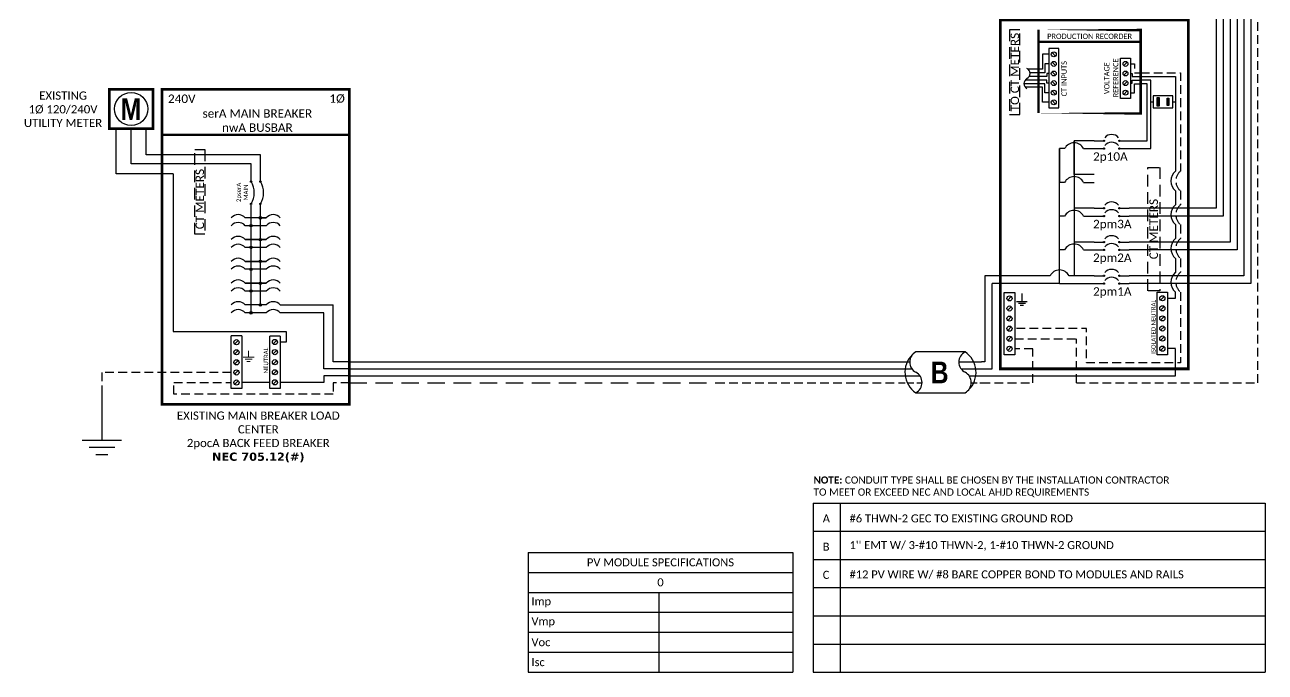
# Model space of a CAD drawing. Header units: feet. Extents: x 12894 to 13430, y 15297 to 15856.
# Drawn here: x 12894 to 13430, y 15297 to 15576 of the extents above; entities that cross this region are included whole.
import ezdxf

# ---------------------------------------------------------------- set-up
doc = ezdxf.new("R2010")
doc.units = ezdxf.units.FT
doc.header["$MEASUREMENT"] = 0
doc.linetypes.add('DASHED', pattern=[0.75, 0.5, -0.25])
doc.linetypes.add('HIDDEN', pattern=[0.375, 0.25, -0.125])
for name, color, linetype in [('E - MODULE', 7, 'Continuous'), ('ONE LINE BLOCKS', 7, 'Continuous'), ('TABLES', 7, 'Continuous'), ('TEXT', 7, 'Continuous'), ('Z - TITLEBLOCK TXT', 7, 'Continuous')]:
    doc.layers.add(name, color=color, linetype=linetype)
doc.styles.add('ONE LINE TXT', font='techb___.ttf')
doc.styles.get("Standard").update_dxf_attribs({"font": 'calibri.ttf'})

# ---------------------------------------------------------------- blocks, each defined once
blk = doc.blocks.new('*U14')
at = {"color": 7, "linetype": 'Continuous'}
for p, q in [((-7.14273261753624, 13.31379698112505), (-28.38670308841029, 13.31379698112505)), ((-28.38670308841029, -4.313796981125051), (-7.14273261753624, -4.313796981125051))]:
    blk.add_line(p, q, dxfattribs=at)
at = {"color": 7}
for p, q in [((-35.52943570594744, 8.999999999996362), (-31.05138576750414, 8.999999999996362)), ((-9.807415296628278, 8.999999999996362), (9.094947017729282e-13, 8.999999999996362))]:
    blk.add_line(p, q, dxfattribs=at)
at = {"color": 10}
for p, q in [((-35.52943570594744, 5.999999999996362), (-30.11481272106539, 5.999999999992724)), ((-8.870842250205897, 5.999999999992724), (9.094947017729282e-13, 5.999999999992724))]:
    blk.add_line(p, q, dxfattribs=at)
at = {"color": 253}
for p, q in [((-35.52943570594744, 2.999999999996362), (-26.6585934557479, 2.999999999996362)), ((-5.414622984878406, 2.999999999996362), (9.094947017729282e-13, 2.999999999992724))]:
    blk.add_line(p, q, dxfattribs=at)
at = {"color": 92, "linetype": 'HIDDEN', "ltscale": 10}
for p, q in [((-4.478049938447839, -3.637978807091713e-12), (0, 0)), ((-35.52943570594744, -3.637978807091713e-12), (-25.72202040931734, -3.637978807091713e-12))]:
    blk.add_line(p, q, dxfattribs=at)
at = {"color": 7, "linetype": 'Continuous'}
for centre, start, end in [((-22.53670101713578, 4.499999999989086), 133.9732389627104, 236.4264841729064), ((-12.99273468881074, 4.499999999989086), 313.9732389627104, 56.4264841729064)]:
    blk.add_arc(centre, 10.57854155630173, start, end, dxfattribs=at)
at = {"linetype": 'Continuous'}
for centre, start, end in [((-26.07656823981961, 8.906898490567983), 117.6639225845625, 242.3360774153913), ((-4.832597768944652, 8.906898490546155), 117.6639225845625, 242.3360774153913), ((-30.69683793700187, 0.09310150943201734), 297.6639225845625, 62.33607741539132), ((-9.452867466132375, 0.09310150943201734), 297.6639225845625, 62.33607741539132)]:
    blk.add_arc(centre, 4.975688628201564, start, end, dxfattribs=at)
blk = doc.blocks.new('*U16')
at = {"color": 7}
blk.add_line((-79.14105710962394, 8.999999999996362), (0, 9), dxfattribs=at)
at = {"color": 10}
blk.add_line((-79.14105710962394, 5.999999999996362), (0, 6), dxfattribs=at)
at = {"color": 253}
blk.add_line((-79.14105710962394, 2.999999999996362), (0, 3), dxfattribs=at)
at = {"color": 92, "linetype": 'HIDDEN', "ltscale": 15}
blk.add_line((-79.14105710962394, -3.637978807091713e-12), (0, 0), dxfattribs=at)
blk = doc.blocks.new('*U21')
at = {"color": 7}
blk.add_line((-79.14105710962303, 8.999999999996362), (9.094947017729282e-13, 8.999999999996362), dxfattribs=at)
at = {"color": 10}
blk.add_line((-79.14105710962303, 5.999999999996362), (9.094947017729282e-13, 5.999999999996362), dxfattribs=at)
at = {"color": 253}
blk.add_line((-79.14105710962303, 2.999999999996362), (9.094947017729282e-13, 2.999999999996362), dxfattribs=at)
at = {"color": 92, "linetype": 'DASHED', "ltscale": 15}
blk.add_line((-79.14105710962303, -3.637978807091713e-12), (9.094947017729282e-13, -3.637978807091713e-12), dxfattribs=at)
blk = doc.blocks.new('breakerPanel')
at = {"linetype": 'Continuous'}
h = blk.add_hatch(color=1, dxfattribs=at)
h.dxf.hatch_style = 1
edge = h.paths.add_edge_path()
edge.add_arc((-42.47287780749139, 86.79555332105156), 0.2909504558996183, 0, 360)
h = blk.add_hatch(color=1, dxfattribs=at)
h.dxf.hatch_style = 1
edge = h.paths.add_edge_path()
edge.add_arc((-38.44367538394545, 86.79555332105156), 0.2909504558996183, 0, 360)
h = blk.add_hatch(color=1, dxfattribs=at)
h.dxf.hatch_style = 1
edge = h.paths.add_edge_path()
edge.add_arc((-42.47287780749139, 77.16403163819996), 0.2909504558996183, 0, 360)
h = blk.add_hatch(color=1, dxfattribs=at)
h.dxf.hatch_style = 1
edge = h.paths.add_edge_path()
edge.add_arc((-38.44367538394545, 77.16403163819996), 0.2909504558996183, 0, 360)
h = blk.add_hatch(color=1, dxfattribs=at)
h.dxf.hatch_style = 1
edge = h.paths.add_edge_path()
edge.add_arc((-38.44367538394545, 71.16274437391621), 0.5280509861124164, 0, 360)
h = blk.add_hatch(color=1, dxfattribs=at)
h.dxf.hatch_style = 1
edge = h.paths.add_edge_path()
edge.add_arc((-42.47287780749321, 67.78379748779116), 0.5280509861124164, 0, 360)
h = blk.add_hatch(color=1, dxfattribs=at)
h.dxf.hatch_style = 1
edge = h.paths.add_edge_path()
edge.add_arc((-38.44367538394545, 61.76004240136899), 0.5280509861124164, 0, 360)
h = blk.add_hatch(color=1, dxfattribs=at)
h.dxf.hatch_style = 1
edge = h.paths.add_edge_path()
edge.add_arc((-42.47287780749502, 58.38109551524758), 0.5280509861124164, 0, 360)
h = blk.add_hatch(color=1, dxfattribs=at)
h.dxf.hatch_style = 1
edge = h.paths.add_edge_path()
edge.add_arc((-42.47287780749502, 48.97839354270036), 0.5280509861124164, 0, 360)
h = blk.add_hatch(color=1, dxfattribs=at)
h.dxf.hatch_style = 1
edge = h.paths.add_edge_path()
edge.add_arc((-38.44367538394545, 52.35734042882541), 0.5280509861124164, 0, 360)
h = blk.add_hatch(color=1, dxfattribs=at)
h.dxf.hatch_style = 1
edge = h.paths.add_edge_path()
edge.add_arc((-38.44367538394545, 42.95463845628183), 0.5280509861124164, 0, 360)
h = blk.add_hatch(color=1, dxfattribs=at)
h.dxf.hatch_style = 1
edge = h.paths.add_edge_path()
edge.add_arc((-42.47287780749502, 39.57569157015678), 0.5280509861124164, 0, 360)
h = blk.add_hatch(color=1, dxfattribs=at)
h.dxf.hatch_style = 1
edge = h.paths.add_edge_path()
edge.add_arc((-38.44367538394545, 33.55193648371642), 0.5280509861124164, 0, 360)
h = blk.add_hatch(color=1, dxfattribs=at)
h.dxf.hatch_style = 1
edge = h.paths.add_edge_path()
edge.add_arc((-42.47287780749684, 30.17298959759137), 0.5280509861124164, 0, 360)
at = {"color": 253, "linetype": 'Continuous'}
for p, q in [((-100.7303590753054, 90.20002519472837), (-100.7303590753036, 109.6966648763446)), ((-76.03501279526063, 90.20002519472837), (-100.7303590753054, 90.20002519472837)), ((-76.03501279526063, 90.20002519472837), (-76.03501279526063, 22.15837522150468)), ((-76.03501279526063, 22.15837522150468), (-27.24705362140412, 22.15837522150468)), ((-27.24705362140412, 22.15837522150468), (-27.24705362140412, 17.56533789245441)), ((-27.24705362140412, 17.56533789245441), (-29.8870921075013, 17.56533789245441)), ((-11.0097081009153, 0.1634453930819291), (-29.8870921075013, 0.1634453930819291)), ((0, 3.00000000001819), (-11.0097081009153, 3.00000000001819)), ((-11.0097081009153, 3.00000000001819), (-11.0097081009153, 0.1634453930819291))]:
    blk.add_line(p, q, dxfattribs=at)
at = {"color": 10, "linetype": 'Continuous'}
for p, q in [((-94.24464934527168, 94.51227852207012), (-94.24464934527168, 109.6966648763446)), ((-42.47287780749321, 94.51227852207012), (-94.24464934527168, 94.51227852207012)), ((-42.47287780749139, 87.08650377695085), (-42.47287780749321, 94.51227852207012)), ((-42.47287780749684, 30.17298959759137), (-42.47287780749139, 76.87308118230067)), ((-35.88124609298939, 67.78379748779116), (-45.03530709845472, 67.78379748779116)), ((-35.88124609298939, 58.38109551524758), (-45.03530709845472, 58.38109551524758)), ((-35.88124609298939, 48.97839354270036), (-45.03530709845472, 48.97839354270036)), ((-35.88124609298939, 39.57569157015678), (-45.03530709845472, 39.57569157015678)), ((-35.88124609298939, 30.17298959759137), (-45.03530709845472, 30.17298959759137)), ((-10.98031765184896, 30.17298959760956), (-29.88709210749766, 30.17298959760956)), ((-10.98031765184896, 6.00000000001819), (-10.98031765184896, 30.17298959760956)), ((0, 6.00000000001819), (-10.98031765184896, 6.00000000001819))]:
    blk.add_line(p, q, dxfattribs=at)
at = {"color": 7, "linetype": 'Continuous'}
for p, q in [((-87.75193899443366, 98.34209528298743), (-87.75193899443184, 109.6966648763446)), ((-38.44367538394727, 98.34209528299107), (-87.75193899443366, 98.34209528298743)), ((-38.44367538394545, 87.08650377695085), (-38.44367538394545, 98.34209528298743)), ((-38.44367538394545, 61.76004240136899), (-38.44367538394545, 76.87308118230067)), ((-35.88124609298939, 71.16274437391621), (-45.03530709845472, 71.16274437391621)), ((-38.44367538394545, 71.16274437391621), (-35.88124609298939, 71.16274437391621)), ((-45.03530709845472, 61.76004240136899), (-35.88124609298939, 61.76004240136899)), ((-35.88124609298939, 61.76004240136899), (-45.03530709845472, 61.76004240136899)), ((-38.44367538394545, 52.35734042882541), (-38.44367538394545, 61.76004240136899)), ((-45.03530709845472, 52.35734042882541), (-35.88124609298939, 52.35734042882541)), ((-35.88124609298939, 52.35734042882541), (-45.03530709845472, 52.35734042882541)), ((-38.44367538394545, 42.95463845628183), (-38.44367538394545, 52.35734042882541)), ((-45.03530709845472, 42.95463845628183), (-35.88124609298939, 42.95463845628183)), ((-35.88124609298939, 42.95463845628183), (-45.03530709845472, 42.95463845628183)), ((-38.44367538394545, 33.55193648371642), (-38.44367538394545, 42.95463845628183)), ((-35.88124609298939, 33.55193648371642), (-45.03530709845472, 33.55193648371642)), ((-6.958625373421455, 8.999999999996362), (-6.95862537337598, 33.55193648368004))]:
    blk.add_line(p, q, dxfattribs=at)
at = {"lineweight": 50}
blk.add_line((-80.91655319144229, 106.9481273167185), (0, 106.9481273167185), dxfattribs=at)
at = {"color": 7}
for p, q in [((-29.88709210749948, 33.55193648371642), (-6.958625373374161, 33.5519364836764)), ((0, 9), (-6.958625373421455, 8.999999999996362))]:
    blk.add_line(p, q, dxfattribs=at)
at = {"color": 1, "linetype": 'Continuous'}
for p, q in [((-51.02946108394281, -2.505092970568512), (-51.02946108394281, 20.23387625610485)), ((-46.49076722861537, 20.23387625610485), (-51.02946108394281, 20.23387625610485)), ((-46.49076722861537, 20.23387625610485), (-46.49076722861537, -2.505092970568512)), ((-34.4257859628251, -2.432906173409719), (-34.42578596282692, 20.1616894589497)), ((-29.8870921075013, 20.16168945894606), (-34.4257859628251, 20.16168945894606)), ((-29.8870921075013, 20.1616894589497), (-29.8870921075013, -2.432906173409719)), ((-46.49076722861537, -2.505092970568512), (-51.02946108394281, -2.505092970568512)), ((-29.8870921075013, -2.432906173409719), (-34.4257859628251, -2.432906173409719))]:
    blk.add_line(p, q, dxfattribs=at)
at = {"color": 4, "linetype": 'Continuous'}
for p, q in [((-47.97411016051592, 18.27915509107333), (-49.54611815204044, 16.70714709953972)), ((-31.37043503940185, 18.3513418882103), (-32.94244303092455, 16.77933389667669)), ((-47.97411016051592, 13.92868196623022), (-49.54611815204044, 12.35667397469661)), ((-31.37043503940185, 14.00086876336718), (-32.94244303092455, 12.4288607718554)), ((-47.97411016051592, 9.578208841387095), (-49.54611815204044, 8.006200849853485)), ((-31.37043503940185, 9.65039563852406), (-32.94244303092455, 8.078387647012278)), ((-47.97411016051592, 5.227735716543975), (-49.54611815204044, 3.655727725010365)), ((-47.97411016051228, 0.8772625917008554), (-49.54611815203498, -0.6947453998327546)), ((-31.37043503940185, 5.299922513702768), (-32.94244303092455, 3.727914522169158)), ((-31.37043503940185, 0.949449388859648), (-32.94244303092455, -0.622558602673962))]:
    blk.add_line(p, q, dxfattribs=at)
at = {"color": 92, "linetype": 'HIDDEN', "ltscale": 15}
for p, q in [((-51.02946108394281, 4.441731720766256), (-106.8916001157031, 4.441731720766256)), ((-106.8916001157031, 4.441731720766256), (-106.8916001157031, -4.87438598116205)), ((-75.84282630293455, -4.955775758582604), (-75.84282630293455, 0.09125859592313645)), ((-75.84282630293455, 0.09125859592313645), (-51.02946108394281, 0.09125859592313645)), ((0, 0), (-6.958625373417817, -3.637978807091713e-12)), ((-6.958625373417817, -4.955775758582604), (-75.84282630293455, -4.955775758582604)), ((-6.958625373417817, -3.637978807091713e-12), (-6.958625373417817, -4.955775758582604))]:
    blk.add_line(p, q, dxfattribs=at)
at = {"color": 92, "linetype": 'Continuous', "ltscale": 15}
blk.add_line((-34.4257859628251, 0.09125859592313645), (-46.49076722861537, 0.09125859592313645), dxfattribs=at)
at = {"color": 92, "ltscale": 15}
blk.add_line((-106.8916001157031, -4.87438598116205), (-106.8916001157031, -24.83542790230786), dxfattribs=at)
at = {"lineweight": 50, "const_width": 1.185332763664635}
for points in [[(-103.6736613218873, 109.6966648763446), (-103.6736613218873, 126.593895877013), (-84.8156373686561, 126.593895877013), (-84.8156373686561, 109.6966648763446)], [(-80.91655319144229, -9.295786066148139), (-80.91655319144229, 126.593895877013), (0, 126.593895877013), (0, -9.295786066148139)]]:
    blk.add_lwpolyline(points, close=True, dxfattribs=at)
at = {"color": 92, "linetype": 'Continuous', "lineweight": 5, "ltscale": 0.05, "flags": 128}
for points in [[(-45.87751266432861, 10.96744140803276), (-41.19543598182827, 10.96744140803276)], [(-43.53647432308026, 13.813563782438), (-43.53647432308389, 10.96744140803276)], [(-42.00685107860954, 10.10001257765543), (-45.06609756754733, 10.10001257765543)], [(-42.81826617539627, 9.232583747256285), (-44.25468247076242, 9.232583747256285)]]:
    blk.add_lwpolyline(points, dxfattribs=at)
at = {"color": 92, "linetype": 'Continuous', "ltscale": 4, "flags": 128}
for points in [[(-115.3727313172185, -24.83542790230786), (-98.41046891418773, -24.83542790230786)], [(-101.3500695919956, -27.97795555289122), (-112.4331306394088, -27.97795555289122)], [(-104.2896702698054, -31.12048320349277), (-109.4935299615991, -31.12048320349277)]]:
    blk.add_lwpolyline(points, dxfattribs=at)
at = {"linetype": 'Continuous'}
blk.add_circle((-94.24464934527168, 118.1452803766806), 7.153048953988936, dxfattribs=at)
at = {"color": 1, "linetype": 'Continuous'}
for centre, radius in [((-42.47287780749139, 86.79555332105156), 0.2909504558996183), ((-38.44367538394545, 86.79555332105156), 0.2909504558996183), ((-42.47287780749139, 77.16403163819996), 0.2909504558996183), ((-38.44367538394545, 77.16403163819996), 0.2909504558996183), ((-38.44367538394545, 71.16274437391621), 0.5280509861124164), ((-42.47287780749321, 67.78379748779116), 0.5280509861124164), ((-38.44367538394545, 61.76004240136899), 0.5280509861124164), ((-42.47287780749502, 58.38109551524758), 0.5280509861124164), ((-42.47287780749502, 48.97839354270036), 0.5280509861124164), ((-38.44367538394545, 52.35734042882541), 0.5280509861124164), ((-38.44367538394545, 42.95463845628183), 0.5280509861124164), ((-42.47287780749502, 39.57569157015678), 0.5280509861124164), ((-38.44367538394545, 33.55193648371642), 0.5280509861124164), ((-42.47287780749684, 30.17298959759137), 0.5280509861124164)]:
    blk.add_circle(centre, radius, dxfattribs=at)
at = {"color": 4, "linetype": 'Continuous'}
for centre in [(-48.76011415627909, 17.49315109529562), (-32.1564390351632, 17.56533789245441), (-48.76011415627909, 13.1426779704525), (-32.1564390351632, 13.21486476761129), (-48.76011415627909, 8.792204845609376), (-48.76011415627909, 4.441731720766256), (-32.1564390351632, 8.864391642768169), (-32.1564390351632, 4.513918517925049), (-48.76011415627909, 0.09125859592313645), (-32.1564390351632, 0.1634453930819291)]:
    blk.add_circle(centre, 1.111577510887078, dxfattribs=at)
at = {"color": 1, "linetype": 'Continuous'}
for centre, radius, start, end in [((-50.14118143142514, 81.97979247962576), 9.055077744040508, 327.8708244926741, 32.12917550732588), ((-46.1119790078792, 81.97979247962576), 9.055077744040508, 327.8708244926741, 32.12917550732588), ((-48.03238409119876, 68.61751082151022), 3.932007672516098, 40.33920141311549, 139.6607985868845), ((-32.88416910024353, 68.61751082151022), 3.932007672516098, 40.33920141311549, 139.6607985868845), ((-48.03238409119876, 65.23856393538517), 3.932007672516098, 40.33920141311549, 139.6607985868845), ((-32.88416910024353, 65.23856393538517), 3.932007672516098, 40.33920141311549, 139.6607985868845), ((-48.03238409119876, 59.21480884896664), 3.932007672516098, 40.33920141311549, 139.6607985868845), ((-48.03238409119876, 55.83586196284159), 3.932007672516098, 40.33920141311549, 139.6607985868845), ((-32.88416910024353, 59.21480884896664), 3.932007672516098, 40.33920141311549, 139.6607985868845), ((-32.88416910024353, 55.83586196284159), 3.932007672516098, 40.33920141311549, 139.6607985868845), ((-48.03238409119876, 49.81210687642306), 3.932007672516098, 40.33920141311549, 139.6607985868845), ((-32.88416910024353, 49.81210687642306), 3.932007672516098, 40.33920141311549, 139.6607985868845), ((-48.03238409119876, 46.43315999029801), 3.932007672516098, 40.33920141311549, 139.6607985868845), ((-32.88416910024353, 46.43315999029801), 3.932007672516098, 40.33920141311549, 139.6607985868845), ((-48.03238409119876, 40.40940490387584), 3.932007672516098, 40.33920141311549, 139.6607985868845), ((-32.88416910024353, 40.40940490387584), 3.932007672516098, 40.33920141311549, 139.6607985868845), ((-48.03238409119876, 37.03045801775079), 3.932007672516098, 40.33920141311549, 139.6607985868845), ((-32.88416910024353, 37.03045801775079), 3.932007672516098, 40.33920141311549, 139.6607985868845), ((-48.03238409119876, 31.00670293131043), 3.932007672516098, 40.33920141311549, 139.6607985868845), ((-32.88416910024353, 31.00670293131043), 3.932007672516098, 40.33920141311549, 139.6607985868845), ((-48.03238409119876, 27.62775604520721), 3.932007672516098, 40.33920141311549, 139.6607985868845), ((-32.88416910024353, 27.62775604520721), 3.932007672516098, 40.33920141311549, 139.6607985868845)]:
    blk.add_arc(centre, radius, start, end, dxfattribs=at)
at = {"color": 253, "linetype": 'Continuous', "style": 'ONE LINE TXT'}
blk.add_text('M', height=9.383282676953176, dxfattribs=at).set_placement((-98.80442891325947, 113.4292033659767))
at = {"color": 4, "linetype": 'Continuous'}
blk.add_text('NEUTRAL', height=1.874334766554741, rotation=90, dxfattribs=at).set_placement((-35.08231925735709, 4.081593411287031))
at = {"color": 1, "attachment_point": 5}
for s, width, gutter_width, heights, insert, char_height in [('EXISTING\\P1Ø 120/240V UTILITY METER', 37.80667047990212, 7.170123602891181, [0], (-123.6441380706474, 117.9969110056372), 3.543298297097499), ('240V', 0.1480620958035672, 0.75, [0], (-72.38596292787952, 122.5388641736099), 3.65759824216516), ('1Ø', 0.1480620958035672, 0.75, [0], (-5.313574516361768, 122.5388641736099), 3.65759824216516), ('serA MAIN BREAKER\\PnwA BUSBAR', 72.4998475968122, 0.75, [0], (-39.75165959261903, 113.1409788170386), 3.65759824216516), ('EXISTING MAIN BREAKER LOAD CENTER\\P2pocA BACK FEED BREAKER \\P{\\fVerdana|b1|i0|c0|p34;NEC 705.12(#)}', 79.26269925214874, 97.94332303343617, [154.4920519414637], (-39.34725254311525, -23.38331273830408), 3.543298297097499)]:
    blk.add_mtext_dynamic_manual_height_columns(s, width=width, gutter_width=gutter_width, heights=heights, dxfattribs=dict(at, insert=insert, char_height=char_height))
at = {"color": 4, "linetype": 'Continuous', "insert": (-46.25080924593203, 82.15055889181531), "char_height": 1.874334766554741, "attachment_point": 5, "rotation": 90}
blk.add_mtext_dynamic_manual_height_columns('2pserA\\PMAIN', width=0.1480620958035672, gutter_width=0.75, heights=[0], dxfattribs=at)
blk = doc.blocks.new('*U23')
at = {"color": 7}
blk.add_blockref('breakerPanel', (0, 0), dxfattribs=at)
blk = doc.blocks.new('*T27')
at = {"color": 0, "lineweight": -2, "transparency": 16777216}
for p, q in [((0, 0), (114.1854929996152, 0)), ((0, 0), (0, -51.69405515626204)), ((114.1854929996152, 0), (114.1854929996152, -51.69405515626204)), ((0, -8.615675859377006), (114.1854929996152, -8.615675859377006)), ((0, -17.23135171875401), (114.1854929996152, -17.23135171875401)), ((56.40758833595828, -17.23135171875401), (56.40758833595828, -51.69405515626204)), ((0, -25.84702757813102), (114.1854929996152, -25.84702757813102)), ((0, -34.46270343750803), (114.1854929996152, -34.46270343750803)), ((0, -43.07837929688503), (114.1854929996152, -43.07837929688503)), ((0, -51.69405515626204), (114.1854929996152, -51.69405515626204))]:
    blk.add_line(p, q, dxfattribs=at)
at = {"color": 0, "linetype": 'Continuous', "transparency": 16777216, "char_height": 3.454398339844223}
for s, insert, width, attachment_point in [('{\\fCalibri|b0|i0|c0;PV MODULE SPECIFICATIONS', (57.09274649980762, -4.307837929689413), 111.4329572375142, 5), ('{\\fCalibri|b0|i0|c0;0', (57.09274649980762, -12.92351378906642), 111.4329572375142, 5), ('{\\fCalibri|b0|i0|c0;Imp', (1.376267881050808, -21.53918964844343), 53.6550525738577, 4), ('{\\fCalibri|b0|i0|c0;', (57.78385621700909, -21.53918964844343), 55.02536890155664, 4), ('{\\fCalibri|b0|i0|c0;Vmp', (1.376267881050808, -30.15486550782043), 53.6550525738577, 4), ('{\\fCalibri|b0|i0|c0;', (57.78385621700909, -30.15486550782043), 55.02536890155664, 4), ('{\\fCalibri|b0|i0|c0;Voc', (1.376267881050808, -38.77054136719744), 53.6550525738577, 4), ('{\\fCalibri|b0|i0|c0;', (57.78385621700909, -38.77054136719744), 55.02536890155664, 4), ('{\\fCalibri|b0|i0|c0;Isc', (1.376267881050808, -47.38621722657444), 53.6550525738577, 4), ('{\\fCalibri|b0|i0|c0;', (57.78385621700909, -47.38621722657444), 55.02536890155664, 4)]:
    blk.add_mtext(s, dxfattribs=dict(at, insert=insert, width=width, attachment_point=attachment_point))
blk = doc.blocks.new('*T28')
at = {"linetype": 'ByBlock', "lineweight": -2, "transparency": 16777216}
for p, q in [((0, 0), (195.0959959807406, 0)), ((0, 0), (0, -72.96556891894761)), ((11.58239443359525, 0), (11.58239443359525, -72.96556891894761)), ((195.0959959807406, 0), (195.0959959807406, -72.96556891894761)), ((0, -12.10586445312583), (195.0959959807406, -12.10586445312583)), ((0, -24.28258835937595), (195.0959959807406, -24.28258835937595)), ((0, -36.45931226562607), (195.0959959807406, -36.45931226562607)), ((0, -48.63603617187619), (195.0959959807406, -48.63603617187619)), ((0, -60.8127600781263), (195.0959959807406, -60.8127600781263)), ((0, -72.96556891894761), (195.0959959807406, -72.96556891894761))]:
    blk.add_line(p, q, dxfattribs=at)
at = {"color": 0, "linetype": 'Continuous', "transparency": 16777216, "char_height": 3.454398339844223, "attachment_point": 7}
for s, insert, width in [('{\\fCalibri|b0|i0|c0;A', (4.063998046874985, -8.355864453125832), 3.454398339844662), ('{\\fCalibri|b0|i0|c0;#6 THWN-2 GEC TO EXISTING GROUND ROD', (15.64639248047024, -8.355864453125832), 175.3856054533942), ('{\\fCalibri|b0|i0|c0;B', (4.063998046874985, -20.53258835937595), 3.454398339844662), ("{\\fCalibri|b0|i0|c0;1'' EMT W/ 3-#10 THWN-2, 1-#10 THWN-2 GROUND", (15.64639248047024, -20.53258835937595), 175.3856054533942), ('{\\fCalibri|b0|i0|c0;C', (4.063998046874985, -32.70931226562607), 3.454398339844662), ('{\\fCalibri|b0|i0|c0;#12 PV WIRE W/ #8 BARE COPPER BOND TO MODULES AND RAILS', (15.64639248047024, -32.70931226562607), 175.3856054533942), ('{\\fCalibri|b0|i0|c0;', (4.063998046874985, -44.88603617187619), 3.454398339844662), ('{\\fCalibri|b0|i0|c0;', (15.64639248047024, -44.88603617187619), 175.3856054533942), ('{\\fCalibri|b0|i0|c0;', (4.063998046874985, -57.0627600781263), 3.454398339844662), ('{\\fCalibri|b0|i0|c0;', (15.64639248047024, -57.0627600781263), 175.3856054533942), ('{\\fCalibri|b0|i0|c0;', (4.063998046874985, -69.21556891894761), 3.454398339844662), ('{\\fCalibri|b0|i0|c0;', (15.64639248047024, -69.21556891894761), 175.3856054533942)]:
    blk.add_mtext(s, dxfattribs=dict(at, insert=insert, width=width))
blk = doc.blocks.new('*U18')
at = {"color": 7}
blk.add_line((-79.14105710962394, 9), (0, 9), dxfattribs=at)
at = {"color": 10}
blk.add_line((-79.14105710962394, 6), (0, 5.999999999947249), dxfattribs=at)
at = {"color": 253}
blk.add_line((-79.14105710962394, 3), (0, 3), dxfattribs=at)
at = {"color": 92, "linetype": 'DASHED', "ltscale": 15}
blk.add_line((-79.14105710962394, 0), (0, 0), dxfattribs=at)
blk = doc.blocks.new('ENPHASE COMBINER 3 CKT')
h = blk.add_hatch(color=1)
h.dxf.hatch_style = 1
h.paths.add_polyline_path([(80.12294439614925, 122.7809339345404), (80.89259607750864, 122.7809339345404), (80.89259607750864, 119.7035364200092), (80.12294439614925, 119.7035364200092)])
h.paths.add_polyline_path([(75.8433378523041, 123.1046861636169), (76.6129895336635, 123.1046861636169), (76.6129895336635, 119.3747755326003), (75.8433378523041, 119.3747755326003)])
at = {"layer": 'ONE LINE BLOCKS', "linetype": 'Continuous'}
h = blk.add_hatch(color=1, dxfattribs=at)
h.dxf.hatch_style = 1
edge = h.paths.add_edge_path()
edge.add_arc((52.79751627004589, 104.4065648462529), 0.2909504558996183, 0, 360)
h = blk.add_hatch(color=1, dxfattribs=at)
h.dxf.hatch_style = 1
edge = h.paths.add_edge_path()
edge.add_arc((59.47412558006181, 104.4065648462529), 0.2909504558996183, 0, 360)
h = blk.add_hatch(color=1, dxfattribs=at)
h.dxf.hatch_style = 1
edge = h.paths.add_edge_path()
edge.add_arc((52.79751627004589, 101.0276179600878), 0.2909504558996183, 0, 360)
h = blk.add_hatch(color=1, dxfattribs=at)
h.dxf.hatch_style = 1
edge = h.paths.add_edge_path()
edge.add_arc((59.47412558006181, 101.0276179600878), 0.2909504558996183, 0, 360)
h = blk.add_hatch(color=1, dxfattribs=at)
h.dxf.hatch_style = 1
edge = h.paths.add_edge_path()
edge.add_arc((52.79751627033693, 75.2859289642256), 0.2909504558996183, 0, 360)
h = blk.add_hatch(color=1, dxfattribs=at)
h.dxf.hatch_style = 1
edge = h.paths.add_edge_path()
edge.add_arc((59.4741255803383, 75.2859289642256), 0.2909504558996183, 0, 360)
h = blk.add_hatch(color=1, dxfattribs=at)
h.dxf.hatch_style = 1
edge = h.paths.add_edge_path()
edge.add_arc((52.79751627033693, 71.90698207806054), 0.2909504558996183, 0, 360)
h = blk.add_hatch(color=1, dxfattribs=at)
h.dxf.hatch_style = 1
edge = h.paths.add_edge_path()
edge.add_arc((59.4741255803383, 71.90698207806054), 0.2909504558996183, 0, 360)
h = blk.add_hatch(color=1, dxfattribs=at)
h.dxf.hatch_style = 1
edge = h.paths.add_edge_path()
edge.add_arc((52.79751627033693, 60.72561102326654), 0.2909504558996183, 0, 360)
h = blk.add_hatch(color=1, dxfattribs=at)
h.dxf.hatch_style = 1
edge = h.paths.add_edge_path()
edge.add_arc((59.4741255803383, 60.72561102326654), 0.2909504558996183, 0, 360)
h = blk.add_hatch(color=1, dxfattribs=at)
h.dxf.hatch_style = 1
edge = h.paths.add_edge_path()
edge.add_arc((52.79751627033693, 57.34666413710147), 0.2909504558996183, 0, 360)
h = blk.add_hatch(color=1, dxfattribs=at)
h.dxf.hatch_style = 1
edge = h.paths.add_edge_path()
edge.add_arc((59.4741255803383, 57.34666413710147), 0.2909504558996183, 0, 360)
h = blk.add_hatch(color=1, dxfattribs=at)
h.dxf.hatch_style = 1
edge = h.paths.add_edge_path()
edge.add_arc((52.79751627033693, 46.16529308230383), 0.2909504558996183, 0, 360)
h = blk.add_hatch(color=1, dxfattribs=at)
h.dxf.hatch_style = 1
edge = h.paths.add_edge_path()
edge.add_arc((52.79751627033693, 42.78634619613877), 0.2909504558996183, 0, 360)
h = blk.add_hatch(color=1, dxfattribs=at)
h.dxf.hatch_style = 1
edge = h.paths.add_edge_path()
edge.add_arc((59.4741255803383, 46.16529308230383), 0.2909504558996183, 0, 360)
h = blk.add_hatch(color=1, dxfattribs=at)
h.dxf.hatch_style = 1
edge = h.paths.add_edge_path()
edge.add_arc((59.4741255803383, 42.78634619613877), 0.2909504558996183, 0, 360)
at = {"color": 7, "linetype": 'Continuous'}
for p, q in [((101.2877252991459, 165.1621127721846), (101.287725299364, 75.2859289637563)), ((107.2877252991459, 165.1621127721846), (107.2877252994076, 60.72561102280088)), ((113.2877252991457, 165.1621127721846), (113.2877252994513, 46.16529308224199)), ((39.94475083751604, 104.4065648463147), (39.94475083751604, 89.84624690518831)), ((39.94475083723955, 89.84624690495912), (39.94475083738507, 104.4065648459509)), ((48.60108009217947, 104.4065648462529), (39.94475083723955, 104.4065648462529)), ((39.94475083723955, 104.4065648462529), (39.94475083723955, 89.84624690512646)), ((48.60108009245596, 89.84624690502096), (39.94475083751604, 89.84624690502096)), ((39.94475083751604, 89.84624690502096), (39.94475083751604, 75.28592896389819)), ((39.94475083751604, 89.84624690518831), (39.94475083751604, 89.84624690502096)), ((39.94475083723955, 89.84624690512646), (39.94475083723955, 89.84624690495912)), ((48.60108009245596, 75.28592896389819), (39.94475083751604, 75.28592896389819)), ((39.94475083751604, 75.28592896389819), (39.94475083751604, 60.72561102277177)), ((101.287725299364, 75.28592896375994), (63.67056175821926, 75.28592896373084)), ((48.60108009245596, 60.72561102277177), (39.94475083751604, 60.72561102277177)), ((39.94475083751604, 60.72561102277177), (39.94475083751604, 46.16529308164536)), ((107.2877252994076, 60.72561102280451), (63.67056175821926, 60.72561102277177)), ((29.53408595873043, 46.16529308164536), (1.335770017059986, 46.16529308164536)), ((1.335770017059986, 46.16529308164536), (1.335770017089089, 8.999999999996362)), ((48.60108009245596, 46.16529308164536), (37.77298121034983, 46.16529308164536)), ((113.2877252994513, 46.16529308234021), (63.67056175821926, 46.16529308230383)), ((1.335770017089089, 8.999999999996362), (0, 8.999999999996362))]:
    blk.add_line(p, q, dxfattribs=at)
at = {"color": 10, "linetype": 'Continuous'}
for p, q in [((104.2877252991459, 165.1621127721846), (104.287725299364, 71.90698207758032)), ((110.2877252991457, 165.1621127721846), (110.2877252993931, 57.3466641366249)), ((116.287725299145, 165.1621127721846), (116.2877252994222, 42.78634619605509)), ((71.50443647209613, 118.7194143753768), (71.50443647209613, 129.0722025027208)), ((73.05310102897056, 101.0276179600878), (73.05310102897056, 130.6208670596025)), ((33.65353358458378, 86.4673000188559), (33.65353358458378, 101.0276179599823)), ((35.82530321166269, 101.0276179601497), (33.65353358458378, 101.0276179601497)), ((33.65353358445282, 101.0276179601533), (33.6535335843073, 86.46730001879405)), ((33.6535335843073, 86.4673000189614), (33.6535335843073, 101.0276179600878)), ((44.0641984630056, 101.0276179600878), (48.60108009217947, 101.0276179600878)), ((63.67056175794278, 101.0276179600878), (73.05310102897056, 101.0276179600878)), ((33.65353358458378, 71.90698207773312), (33.65353358458378, 86.4673000188559)), ((35.82530321166269, 86.4673000188559), (33.65353358458378, 86.4673000188559)), ((44.06419846328208, 86.4673000188559), (48.60108009245596, 86.4673000188559)), ((33.65353358458378, 57.34666413660671), (33.65353358458378, 71.90698207773312)), ((35.82530321166269, 71.90698207773312), (33.65353358458378, 71.90698207773312)), ((44.06419846328208, 71.90698207773312), (48.60108009245596, 71.90698207773312)), ((104.287725299364, 71.90698207758032), (63.67056175821926, 71.90698207756577)), ((33.65353358458378, 42.78634619548029), (33.65353358458378, 57.34666413660671)), ((35.82530321166269, 57.34666413660671), (33.65353358458378, 57.34666413660671)), ((44.06419846328208, 57.34666413660671), (48.60108009245596, 57.34666413660671)), ((110.2877252993931, 57.3466641366249), (63.67056175821926, 57.34666413660671)), ((33.65353358458378, 42.78634619548029), (4.62992126334575, 42.78634619548029)), ((4.62992126334575, 5.999999999992724), (4.62992126334575, 42.78634619548029)), ((33.65353358458378, 42.78634619548029), (48.60108009245596, 42.78634619548029)), ((116.2877252994367, 42.78634619616059), (63.67056175821926, 42.78634619613877)), ((0, 5.999999999992724), (4.62992126334575, 5.999999999992724))]:
    blk.add_line(p, q, dxfattribs=at)
at = {"linetype": 'Continuous'}
for p, q in [((71.50443647209613, 104.4065648462529), (71.50443647209613, 129.0722025027208)), ((73.05310102897056, 121.2389651663871), (74.10974733570765, 121.2389651663871)), ((63.67056175794278, 104.4065648462529), (71.50443647209613, 104.4065648462529))]:
    blk.add_line(p, q, dxfattribs=at)
at = {"color": 253, "linetype": 'Continuous'}
for p, q in [((82.62618659410509, 121.2389651663871), (83.68283290084219, 121.2389651663871)), ((83.68283290084219, 82.78370206653562), (83.6828329009295, 76.77567919496141)), ((83.68283290104591, 68.22338412525642), (83.68283290113322, 62.21536125368948)), ((83.68283290084219, 53.66306618427552), (83.6828329009586, 47.65504331270131)), ((83.68283290111867, 14.70725924327053), (80.31544179387856, 14.70725924327053)), ((83.68283290113322, 2.999999999996362), (83.68283290113322, 14.6357923779542)), ((0, 2.999999999992724), (83.68283290113322, 2.999999999996362))]:
    blk.add_line(p, q, dxfattribs=at)
at = {"linetype": 'Continuous', "flags": 128}
for points in [[(29.00265750427207, 141.7425102627349), (26.32576006944873, 141.7425102627349), (26.32576006944873, 135.2668607309024), (20.16974067485717, 135.2668607309024)], [(29.00265750418475, 137.6035858927571), (27.26779325721145, 137.6035858927571), (27.26779325721145, 133.7181961738534), (20.9075920752075, 133.7181961738534)], [(29.00265750405379, 125.1868127834896), (27.26779325721145, 125.1868127834896), (27.26779325721145, 129.0722025027208), (18.25272111897357, 129.0722025027208)], [(29.00265750409744, 129.3257371533255), (28.20982644497417, 129.3257371533255), (28.20982644497417, 130.6208670596025), (18.78640186149278, 130.6208670596025)], [(29.0026575041411, 133.4646615231541), (28.20982644497417, 133.4646615231541), (28.20982644497417, 132.1695316168043), (20.54011548825656, 132.1695316168043)], [(64.27149907180865, 125.1868127834896), (66.00636331865098, 125.1868127834896), (66.00636331865098, 129.0722025027208), (68.70101898282883, 129.0722025027208)], [(71.50443647209613, 129.0722025027208), (68.70101898287248, 129.0722025027208)], [(29.00265750396647, 121.0478884135737), (26.32576006944873, 121.0478884136137), (26.32576006944873, 127.5235379458391), (18.80066217720741, 127.5235379458391)]]:
    blk.add_lwpolyline(points, dxfattribs=at)
at = {"color": 253, "linetype": 'Continuous', "flags": 128}
for points in [[(64.27149907172134, 133.4646615231541), (65.06433013088827, 133.4646615231541), (65.06433013088827, 132.1695316168043), (68.70101898282883, 132.1695316168043)], [(68.70101898287248, 132.1695316168043), (83.68283290084219, 132.1695316168043), (83.68283290084219, 91.33599713600051)], [(80.31544179387856, 36.45962486734788), (83.68283290113322, 36.45962486734788), (83.68283290113322, 39.10274824293811)]]:
    blk.add_lwpolyline(points, dxfattribs=at)
at = {"color": 10, "linetype": 'Continuous', "flags": 128}
for points in [[(64.27149907176499, 129.3257371533255), (65.06433013088827, 129.3257371533255), (65.06433013088827, 130.6208670596025), (68.70101898282883, 130.6208670596025)], [(73.05310102897056, 130.6208670596025), (68.70101898287248, 130.6208670596025)]]:
    blk.add_lwpolyline(points, dxfattribs=at)
at = {"color": 1}
for points in [[(82.62618659410509, 123.7660828801781), (74.10974733570765, 123.7660828801781), (74.10974733570765, 118.7118474525996), (82.62618659410509, 118.7118474525996)], [(75.8433378523041, 123.1046861636169), (76.6129895336635, 123.1046861636169), (76.6129895336635, 119.3747755326003), (75.8433378523041, 119.3747755326003)], [(80.12294439614925, 122.7809339345404), (80.89259607750864, 122.7809339345404), (80.89259607750864, 119.7035364200092), (80.12294439614925, 119.7035364200092)]]:
    blk.add_lwpolyline(points, close=True, dxfattribs=at)
at = {"linetype": 'Continuous'}
for centre, start, end in [((18.43041443452239, 133.4880651943386), 297.6639225845164, 62.33607741548364), ((20.74054928311671, 129.0811667037706), 117.6639225845164, 242.3360774154836)]:
    blk.add_arc(centre, 2.487844314100782, start, end, dxfattribs=at)
at = {"color": 10, "linetype": 'Continuous'}
for centre in [(39.94475083751604, 98.86816737635309), (39.94475083751604, 84.30784943506296), (39.94475083751604, 69.74753149393655), (39.94475083751604, 55.18721355281014)]:
    blk.add_arc(centre, 4.651137018526943, 27.66392258451638, 152.3360774154836, dxfattribs=at)
at = {"color": 253, "linetype": 'Continuous'}
for centre in [(87.26098080087104, 87.05984960126443), (87.26098080087104, 72.4995316601453), (87.26098080087104, 57.93921371869874), (87.26098080090014, 43.37889577788519)]:
    blk.add_arc(centre, 5.575713419222151, 129.9215498685239, 230.0784501314761, dxfattribs=at)
at = {"color": 7, "linetype": 'Continuous'}
blk.add_arc((33.65353358458378, 44.00584249801614), 4.651137018526943, 27.66392258451638, 152.3360774154836, dxfattribs=at)
at = {"layer": 'E - MODULE', "color": 10, "linetype": 'DASHED', "ltscale": 10}
for points in [[(16.53566520762979, 115.7593352005133), (16.53566520762979, 152.358845447925), (12.0960820659966, 152.358845447925), (12.0960820659966, 115.7593352005133)], [(71.71861526661087, 39.69672696405542), (71.71861526661087, 92.9358661367769), (76.90218559280038, 92.9358661367769), (76.90218559280038, 39.69672696405542)]]:
    blk.add_lwpolyline(points, close=True, dxfattribs=at)
at = {"layer": 'ONE LINE BLOCKS', "lineweight": 50}
for p, q in [((8.036370043104398, 156.4590646480101), (89.28772529914568, 156.4590646480101)), ((24.57313759301906, 147.0860507033321), (68.70101898285793, 147.0860507033722))]:
    blk.add_line(p, q, dxfattribs=at)
for points, const_width in [([(8.036370043409988, 6.005810639115225), (8.036370043104398, 165.1621127732869), (89.28772529914568, 165.1621127732869), (89.28772529945127, 6.005810639115225)], 1.185332763664635), ([(68.70101898288704, 116.2091453192625), (68.70101898285793, 152.1987752751666), (24.5731375930045, 152.198775275232), (24.57313759304816, 116.2091453193279)], 1.127694050973034)]:
    blk.add_lwpolyline(points, close=True, dxfattribs=dict(at, const_width=const_width))
at = {"layer": 'TEXT', "color": 92, "linetype": 'HIDDEN', "ltscale": 15}
for p, q in [((119.2877252994513, 3.892637323588133e-10), (119.2877252991441, 165.1621127721846)), ((85.8579750090721, 82.78370206653562), (85.85797500918852, 76.77567919496141)), ((85.85797500927583, 68.22338412525642), (85.85797500939225, 62.21536125368948)), ((85.85797500910121, 53.66306618427552), (85.85797500921763, 47.65504331270131)), ((14.30860661939369, 18.9855455710458), (40.9861538932746, 18.98554557104944)), ((40.9861538932746, 0), (40.9861538932746, 18.9855455710458)), ((22.14187300650519, 14.63507244607899), (14.30860661939369, 14.63507244607899)), ((22.14187300650519, 0), (22.14187300650519, 14.63507244607899)), ((0, 0), (22.14187300650519, 0)), ((40.9861538932746, 0), (119.2877252994513, 0))]:
    blk.add_line(p, q, dxfattribs=at)
at = {"layer": 'TEXT', "color": 92, "linetype": 'HIDDEN', "ltscale": 15, "flags": 128}
for points in [[(64.27149907180865, 137.603585892859), (66.00636331865098, 137.603585892859), (66.00636331865098, 133.7181961736278), (68.70101898282883, 133.7181961736278)], [(68.70101898287248, 133.7181961736278), (85.85797500908666, 133.7181961736242), (85.85797500908666, 91.33599713598596)], [(85.85797500939225, 39.10274824291264), (85.85797500936314, 8.518736889353022), (45.33662701808498, 8.518736889353022), (45.33662701808498, 23.33601869584891), (14.30860661939369, 23.33601869584891)]]:
    blk.add_lwpolyline(points, dxfattribs=at)
at = {"layer": 'TEXT', "color": 92, "flags": 128}
for points in [[(17.40091172550456, 38.50128036672686), (17.39694133991725, 34.99799509015429)], [(15.05590299883625, 34.99799509015429), (19.73797968117287, 34.99799509015429)], [(18.92656458439888, 34.1305662598752), (15.86731809552293, 34.1305662598752)], [(18.11514948771219, 33.26313742927596), (16.67873319223872, 33.26313742927596)]]:
    blk.add_lwpolyline(points, dxfattribs=at)
at = {"layer": 'TEXT', "color": 92, "linetype": 'HIDDEN', "ltscale": 15}
for centre in [(89.43612290913006, 87.05984960126443), (89.43612290913006, 72.4995316601453), (89.43612290913006, 57.93921371869874), (89.43612290913006, 43.37889577788519)]:
    blk.add_arc(centre, 5.575713419222151, 129.9215498685239, 230.0784501314761, dxfattribs=at)
at = {"layer": 'Z - TITLEBLOCK TXT', "color": 1, "linetype": 'Continuous'}
for p, q in [((33.32065006873745, 144.2126100572386), (29.00265750431572, 144.2126100569913)), ((29.00265750431572, 144.2126100569913), (29.00265750393737, 118.5777886193537)), ((33.32065006843186, 118.5777886191281), (33.32065006873745, 144.2126100572386)), ((59.95350650716864, 140.0736856874064), (64.27149907159037, 140.073685687159)), ((59.95350650738692, 122.7167129889604), (59.95350650716864, 140.0736856874064)), ((64.27149907159037, 140.073685687159), (64.27149907188141, 122.7167129891859)), ((29.00265750393737, 118.5777886193537), (33.32065006843186, 118.5777886191281)), ((64.27149907188141, 122.7167129891859), (59.95350650738692, 122.7167129889604)), ((9.769912763993489, 12.03872087958734), (9.769912763993489, 38.98378963707364)), ((9.769912763993489, 38.98378963707364), (14.30860661939369, 38.98378963707364)), ((14.30860661939369, 38.98378963707364), (14.30860661939369, 12.03872087958734)), ((75.77674793859478, 12.11090767685164), (75.77674793859478, 39.05597643359215)), ((75.77674793859478, 39.05597643359215), (80.31544179387856, 39.05597643359215)), ((80.31544179387856, 39.05597643359215), (80.31544179387856, 12.11090767685164)), ((14.30860661939369, 12.03872087958734), (9.769912763993489, 12.03872087958734)), ((80.31544179387856, 12.11090767685164), (75.77674793859478, 12.11090767685164))]:
    blk.add_line(p, q, dxfattribs=at)
at = {"layer": 'Z - TITLEBLOCK TXT', "color": 4, "linetype": 'Continuous'}
for p, q in [((31.90943707322003, 140.9947269759905), (30.41387049955665, 142.4902935494792)), ((31.90943707322003, 136.8558026061219), (30.41387049955665, 138.3513691796106)), ((31.90943707310362, 132.7168782362787), (30.41387049960031, 134.2124448097893)), ((61.3647195026424, 136.8558026061219), (62.86028607630578, 138.3513691796106)), ((61.36471950275882, 132.7168782362787), (62.86028607626213, 134.2124448097893)), ((31.90943707314727, 128.5779538664501), (30.41387049961486, 130.0735204402008)), ((61.36471950271516, 128.5779538664501), (62.86028607624758, 130.0735204402008)), ((31.90943707319093, 124.4390294966288), (30.41387049949844, 125.9345960703577)), ((61.36471950267151, 124.4390294966288), (62.86028607636399, 125.9345960703577)), ((31.90943707319093, 120.3001051267529), (30.41387049949844, 121.7956717004818)), ((12.82526368752588, 37.17344206615235), (11.25325569603592, 35.60143407451687)), ((12.82526368752588, 32.82296894135288), (11.25325569603592, 31.25096094988112)), ((78.83209886209806, 37.245628863413), (77.26009087063721, 35.67362087177753)), ((78.83209886201075, 32.89515573852987), (77.2600908705499, 31.32314774689439)), ((12.82526368752588, 28.47249581638607), (11.25325569603592, 26.90048782491431)), ((78.83209886201075, 28.54468261356305), (77.2600908705499, 26.97267462209129)), ((12.82526368752588, 24.12202269174668), (11.25325569603592, 22.55001470027491)), ((78.83209886201075, 24.19420948875995), (77.2600908705499, 22.62220149712448)), ((12.82526368752588, 19.77154956678351), (11.25325569603592, 18.1995415753081)), ((78.83209886201075, 19.84373636379678), (77.2600908705499, 18.27172837248872)), ((12.82526368752588, 15.42107644214411), (11.25325569603592, 13.84906845050864)), ((78.83209886201075, 15.49326323899368), (77.2600908705499, 13.92125524752191))]:
    blk.add_line(p, q, dxfattribs=at)
at = {"layer": 'Z - TITLEBLOCK TXT', "color": 1, "linetype": 'Continuous', "flags": 128}
for points in [[(48.60108009217947, 104.4065648462529), (52.79751627004589, 104.4065648462529)], [(48.60108009217947, 104.4065648462529), (52.79751627004589, 104.4065648462529)], [(59.47412558006181, 104.4065648462529), (63.67056175794278, 104.4065648462529)], [(48.60108009217947, 101.0276179600878), (52.79751627004589, 101.0276179600878)], [(48.60108009217947, 101.0276179600878), (52.79751627004589, 101.0276179600878)], [(59.47412558006181, 101.0276179600878), (63.67056175794278, 101.0276179600878)], [(48.60108009245596, 75.2859289642256), (52.79751627033693, 75.2859289642256)], [(48.60108009245596, 75.2859289642256), (52.79751627033693, 75.2859289642256)], [(59.4741255803383, 75.2859289642256), (63.67056175821926, 75.2859289642256)], [(48.60108009245596, 71.90698207806054), (52.79751627033693, 71.90698207806054)], [(48.60108009245596, 71.90698207806054), (52.79751627033693, 71.90698207806054)], [(59.4741255803383, 71.90698207806054), (63.67056175821926, 71.90698207806054)], [(48.60108009245596, 60.72561102326654), (52.79751627033693, 60.72561102326654)], [(48.60108009245596, 60.72561102326654), (52.79751627033693, 60.72561102326654)], [(59.4741255803383, 60.72561102326654), (63.67056175821926, 60.72561102326654)], [(48.60108009245596, 57.34666413710147), (52.79751627033693, 57.34666413710147)], [(48.60108009245596, 57.34666413710147), (52.79751627033693, 57.34666413710147)], [(59.4741255803383, 57.34666413710147), (63.67056175821926, 57.34666413710147)], [(48.60108009245596, 46.16529308230383), (52.79751627033693, 46.16529308230383)], [(48.60108009245596, 46.16529308230383), (52.79751627033693, 46.16529308230383)], [(59.4741255803383, 46.16529308230383), (63.67056175821926, 46.16529308230383)], [(48.60108009245596, 42.78634619613877), (52.79751627033693, 42.78634619613877)], [(48.60108009245596, 42.78634619613877), (52.79751627033693, 42.78634619613877)], [(59.4741255803383, 42.78634619613877), (63.67056175821926, 42.78634619613877)]]:
    blk.add_lwpolyline(points, dxfattribs=at)
at = {"layer": 'Z - TITLEBLOCK TXT', "color": 4, "linetype": 'Continuous'}
for centre, radius in [((31.16165378649021, 141.7425102626257), 1.05752526602515), ((31.16165378649021, 137.6035858927571), 1.05752526602515), ((31.16165378634469, 133.4646615231541), 1.05752526602515), ((62.11250278937223, 137.6035858927571), 1.05752526602515), ((62.11250278951775, 133.4646615231541), 1.05752526602515), ((31.16165378638834, 129.3257371533255), 1.05752526602515), ((62.11250278947409, 129.3257371533255), 1.05752526602515), ((31.161653786432, 125.1868127835041), 1.05752526602515), ((62.11250278943044, 125.1868127835041), 1.05752526602515), ((31.161653786432, 121.0478884136282), 1.05752526602515), ((12.0392596917809, 36.38743807058199), 1.111577510887078), ((78.04609486626578, 36.45962486734788), 1.111577510887078), ((12.0392596917809, 32.03696494561518), 1.111577510887078), ((78.04609486620757, 32.10915174246475), 1.111577510887078), ((12.0392596917809, 27.68649182081208), 1.111577510887078), ((78.04609486620757, 27.75867861782899), 1.111577510887078), ((12.0392596917809, 23.33601869584891), 1.111577510887078), ((78.04609486620757, 23.40820549286218), 1.111577510887078), ((12.0392596917809, 18.9855455710458), 1.111577510887078), ((78.04609486620757, 19.05773236822279), 1.111577510887078), ((12.0392596917809, 14.63507244607899), 1.111577510887078), ((78.04609486620757, 14.70725924325598), 1.111577510887078)]:
    blk.add_circle(centre, radius, dxfattribs=at)
at = {"layer": 'Z - TITLEBLOCK TXT', "color": 1, "linetype": 'Continuous'}
for centre in [(52.79751627004589, 104.4065648462529), (59.47412558006181, 104.4065648462529), (52.79751627004589, 101.0276179600878), (59.47412558006181, 101.0276179600878), (52.79751627033693, 75.2859289642256), (59.4741255803383, 75.2859289642256), (52.79751627033693, 71.90698207806054), (59.4741255803383, 71.90698207806054), (52.79751627033693, 60.72561102326654), (59.4741255803383, 60.72561102326654), (52.79751627033693, 57.34666413710147), (59.4741255803383, 57.34666413710147), (52.79751627033693, 46.16529308230383), (52.79751627033693, 42.78634619613877), (59.4741255803383, 46.16529308230383), (59.4741255803383, 42.78634619613877)]:
    blk.add_circle(centre, 0.2909504558996183, dxfattribs=at)
for centre in [(56.13582092506113, 103.2130767239723), (56.13582092506113, 99.83412983780727), (56.13582092533761, 74.09244084194506), (56.13582092533761, 70.71349395578), (56.13582092533761, 59.53212290098236), (56.13582092533761, 56.15317601481729), (56.13582092533761, 44.97180496002329), (56.13582092533761, 41.59285807385822)]:
    blk.add_arc(centre, 3.932007672516098, 40.33920141256161, 139.6607985874384, dxfattribs=at)
at = {"color": 1, "char_height": 3.65759824216516, "attachment_point": 5}
for s, width, insert, rotation in [('TO CT METERS', 50.82710468216652, (14.36856418893149, 134.0678060713653), 90.00000000000003), ('CT METERS', 34.0747479314325, (74.31659243967442, 66.31629655041615), 90)]:
    blk.add_mtext_dynamic_manual_height_columns(s, width=width, gutter_width=7.170123602891181, heights=[0], dxfattribs=dict(at, insert=insert, rotation=rotation))
at = {"layer": 'TABLES', "color": 1, "linetype": 'Continuous'}
for s, p in [('2p10A', (48.10475410314393, 95.79182649393988)), ('2pm3A', (48.10475410343497, 66.6711906119126)), ('2pm2A', (48.10475410343497, 52.11087267094626)), ('2pm1A', (48.10475410343497, 37.5505547299872))]:
    blk.add_text(s, height=3.657598242165161, dxfattribs=at).set_placement(p)
at = {"layer": 'TABLES', "color": 4, "linetype": 'Continuous'}
blk.add_text('ISOLATED NEUTRAL', height=1.874334766554741, rotation=90, dxfattribs=at).set_placement((75.12021464415011, 12.47175576800873))
at = {"layer": 'TEXT', "color": 1}
blk.add_text('CT INPUTS ', height=2.304286892564051, rotation=90, dxfattribs=at).set_placement((36.78748457389884, 123.5936897276042))
at = {"layer": 'TEXT', "color": 1, "attachment_point": 5}
for s, width, gutter_width, insert, char_height in [('ENPHASE IQ COMBINER\\P(X-IQ-AM1-240-3)', 82.89894659986845, 7.170123602891181, (48.66204767112504, 173.0081823751207), 3.65759824216516), ('240V', 0.1480620958035672, 0.75, (19.82731099474768, 160.7152042070811), 3.65759824216516), ('125A', 0.1480620958035672, 0.75, (50.95377607138653, 160.7152042070811), 3.65759824216516), ('1Ø', 0.1480620958035672, 0.75, (77.4967843475024, 160.7152042070811), 3.65759824216516), ('PRODUCTION RECORDER', 50.82710468216652, 7.170123602891181, (46.6370782879676, 149.5215282520294), 2.304286892564051)]:
    blk.add_mtext_dynamic_manual_height_columns(s, width=width, gutter_width=gutter_width, heights=[0], dxfattribs=dict(at, insert=insert, char_height=char_height))
at = {"layer": 'TEXT', "color": 1, "insert": (59.0625656159682, 130.2272184328467), "char_height": 2.304286892564051, "width": 2.36100780068864, "attachment_point": 7, "rotation": 90.00000000000001}
blk.add_mtext('\\pi-5.6544;VOLTAGE\\P\\pi-7.0609;REFERENCE', dxfattribs=at)

msp = doc.modelspace()

# ---------------------------------------------------------------- linework, layer by layer
at = {"layer": 'E - MODULE', "color": 10, "linetype": 'DASHED', "ltscale": 10}
msp.add_lwpolyline([(12967.41146619785, 15485.68169785038), (12967.41146619785, 15522.2812080978), (12971.85104933949, 15522.2812080978), (12971.85104933949, 15485.68169785038)], close=True, dxfattribs=at)

# ---------------------------------------------------------------- block references
at = {"color": 7}
for name, p in [('ENPHASE COMBINER 3 CKT', (13307.16775880624, 15421.63100503085)), ('*U23', (13034.21515177142, 15421.63100502973)), ('*U14', (13307.16775880623, 15421.63100502974)), ('*U21', (13113.35620888104, 15421.63100502973)), ('*U18', (13192.49726599067, 15421.63100502973)), ('*U16', (13271.63832310029, 15421.63100502974))]:
    msp.add_blockref(name, p, dxfattribs=at)
for name, p in [('*T28', (13234.5130229773, 15369.66750472222)), ('*T27', (13111.43362610473, 15348.39599095953))]:
    msp.add_blockref(name, p)

# ---------------------------------------------------------------- texts
at = {"color": 1, "insert": (12969.63125776867, 15500.25440978861), "char_height": 3.65759824216516, "attachment_point": 5, "rotation": 90}
msp.add_mtext_dynamic_manual_height_columns(' CT METERS', width=27.4516815760042, gutter_width=7.170123602891181, heights=[0], dxfattribs=at)
at = {"color": 1, "linetype": 'Continuous', "insert": (13285.15332928492, 15430.76164549667), "char_height": 9.383282677011772, "attachment_point": 1, "style": 'ONE LINE TXT'}
msp.add_mtext_dynamic_manual_height_columns('{\\W1;\\C256;B}', width=0.138532783265864, gutter_width=2.131672445536665, heights=[0], dxfattribs=at)
at = {"color": 10, "insert": (13234.60539737233, 15381.2074765943), "char_height": 3.108958505840386, "attachment_point": 1}
msp.add_mtext_dynamic_manual_height_columns('\\A1;{\\fCalibri|b1|i0|c0|p34;NOTE:} {\\A0;\\H1.0052x;CONDUIT TYPE SHALL BE CHOSEN BY THE INSTALLATION CONTRACTOR\\PTO MEET OR EXCEED NEC AND LOCAL AHJD REQUIREMENTS}', width=164.3528282441708, gutter_width=0, heights=[9.890720793223181], dxfattribs=at)

doc.saveas('drawing.dxf')
